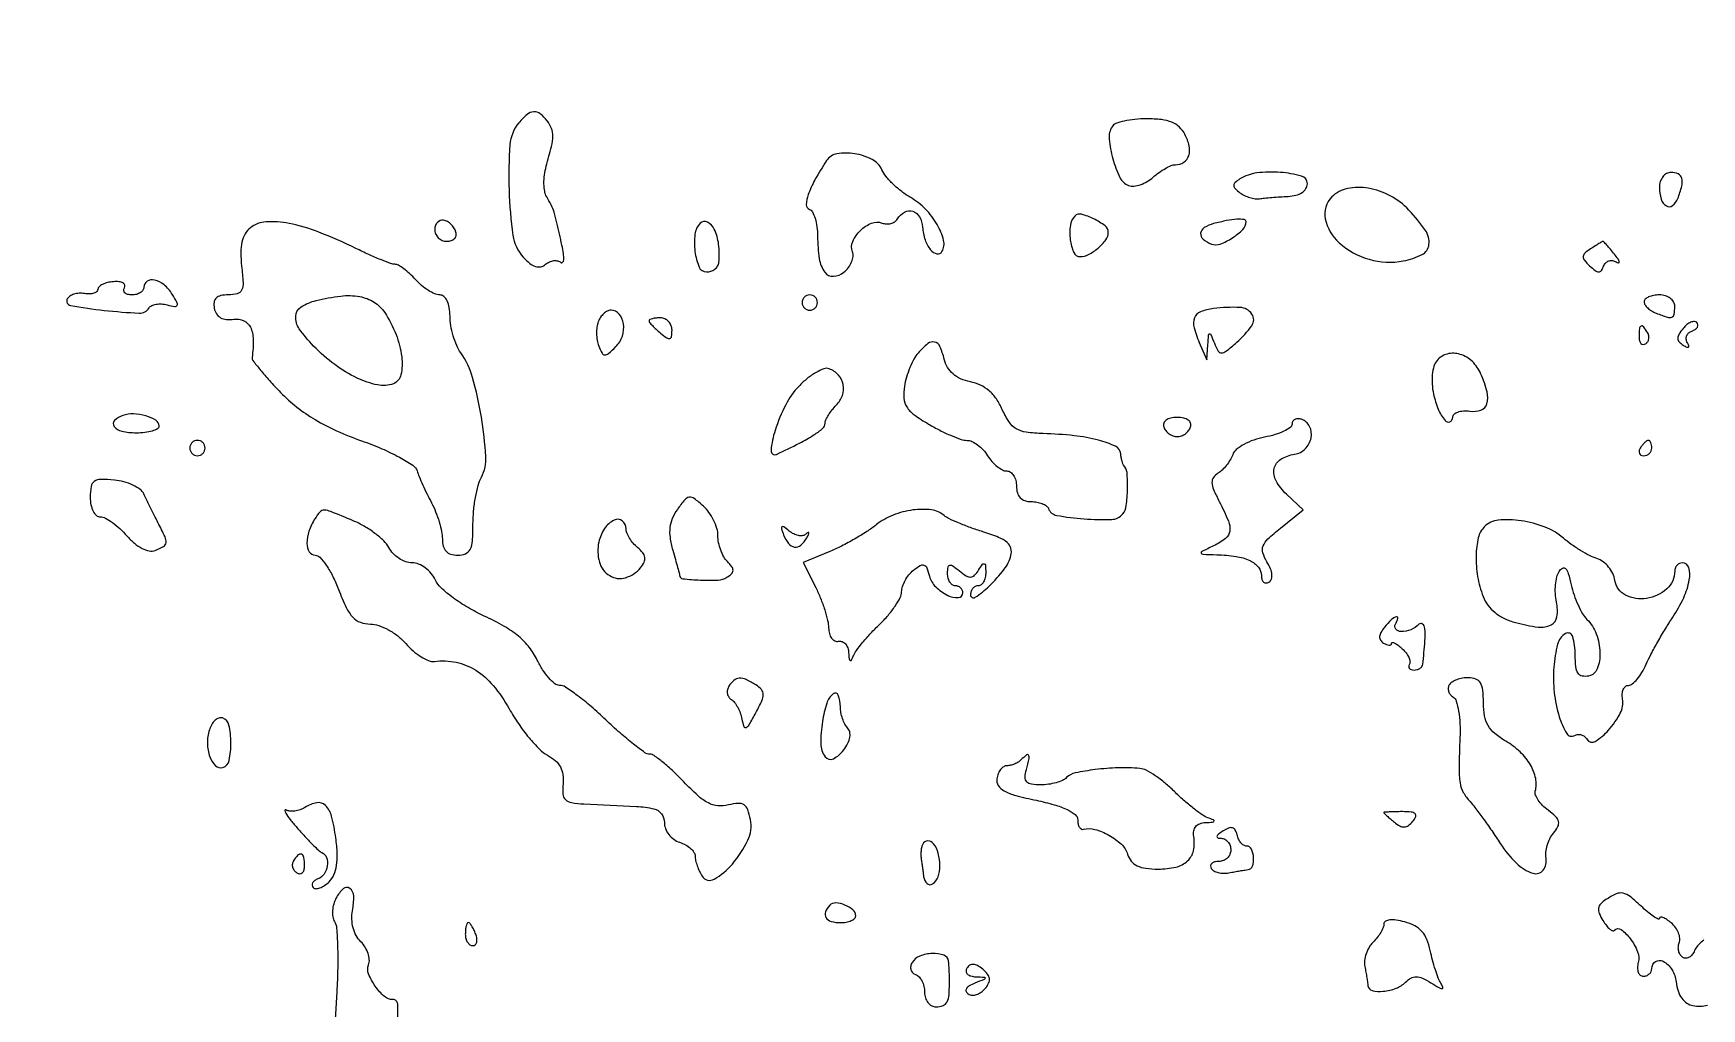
# Model space of a CAD drawing. Extents: x 0 to 5034, y 0 to 2560.
# Drawn here: x 648.6 to 866.5, y 132.8 to 260.2 of the extents above; entities that cross this region are included whole.
import ezdxf

# ---------------------------------------------------------------- set-up
doc = ezdxf.new("R2010")
doc.units = 0

msp = doc.modelspace()

# ---------------------------------------------------------------- linework, layer by layer
for points in [[(512, 263.248959, 0.000377), (537.766971, 263.219699, 0.000035), (601.115625, 263.199988, 0.000045), (676.65134, 263.188681, 0.000036), (758.5, 263.189695, -0.00005), (959.629134, 263.186606, -0.002021)], [(773.440625, 305.899877, -0.000016), (797.567791, 306.07423, -0.001513)], [(629.432217, 304.843757, 0.000025), (653.559375, 305.012553, 0.000082)], [(681.363324, 305.213055, 0.000053), (713.5, 305.453509, -0.000033), (745.636676, 305.695296, -0.00005)], [(696.140552, 123.488288, 0.001988), (696.162928, 133.37876, 0.430866), (695.541209, 133.964286, -0.198297), (694.443766, 134.344221, -0.058585), (693.234725, 135.698063, -0.058477), (692.367462, 137.304225, -0.188353), (692.360383, 138.49676, 0.111553), (692.457463, 139.165225, 0.061631), (692.291836, 139.977807, 0.056792), (691.906091, 140.802219, 0.058641), (691.348179, 141.508964, -0.07356), (690.750065, 142.31474, -0.057208), (690.347388, 143.330582, -0.05522), (690.175016, 144.450039, -0.057898), (690.256559, 145.56177, 0.053608), (690.413227, 147.473454, 0.224735), (689.907286, 148.475744, 0.366264), (689.063549, 148.441151, 0.084259), (688.119949, 147.224126, 0.054691), (687.801551, 146.431849, 0.05053), (687.651574, 145.567864, 0.054065), (687.681419, 144.764289, 0.102463), (687.902209, 144.158228, -0.12067), (688.1807, 143.29889, -0.010105), (688.305442, 140.947841, -0.01299), (688.324855, 138.101709, -0.009667), (688.203949, 134.96211), (687.743029, 127)], [(866.801858, 141.725872, 0.035767), (865.988852, 140.991124, 0.099831), (865.578918, 140.345061, -0.070613), (865.290921, 139.827034, -0.100763), (864.897038, 139.480485, -0.123799), (864.461956, 139.358026, -0.146432), (864.050737, 139.468643, -0.113603), (863.720754, 139.794958, -0.081889), (863.517757, 140.273304, -0.075943), (863.469808, 140.827345, -0.075428), (863.589183, 141.371811, 0.119274), (863.66641, 141.96723, 0.068748), (863.489611, 142.672198, 0.062428), (863.099017, 143.374279, 0.061498), (862.545509, 143.962231, 0.024011), (861.951754, 144.408672, 0.053674), (861.453993, 144.673822, 0.113656), (861.13142, 144.724513, 0.393721), (861, 144.58349, -0.522495), (860.844055, 144.474999, -0.051709), (860.35711, 144.715319, -0.031832), (859.651955, 145.224531, -0.015241), (858.811439, 145.961045, 0.015238), (857.161993, 147.406409, 0.119006), (856.249943, 147.849432, 0.162051), (855.367155, 147.755479, 0.035061), (854, 147.013154, 0.061298), (853.321772, 146.453426, 0.155323), (853.046849, 145.884589, 0.134405), (853.132326, 145.205375, 0.041316), (853.608986, 144.278467, 0.028045), (854.064095, 143.632327, 0.050859), (854.514289, 143.1693, 0.076801), (854.892539, 142.940236, 0.328213), (855.133567, 143, -0.394406), (855.98501, 143.107833, -0.078192), (857.181025, 141.921252, -0.062902), (858.142803, 140.192308, -0.160813), (858.232094, 138.779528, 0.058126), (858.136366, 138.09853, 0.093868), (858.231446, 137.522736, 0.129382), (858.49617, 137.142499, 0.178172), (858.883369, 137, 0.088331), (859.309713, 137.075911, 0.094768), (859.67199, 137.29375, 0.100006), (859.914342, 137.618511, 0.110888), (860, 138, -0.251125), (860.490676, 138.915343, -0.278694), (861.482807, 138.958081, -0.13132), (862.631614, 137.862492, -0.108686), (863.183578, 136.258551, 0.049855), (863.440676, 135.078625, 0.075838), (863.910771, 134.142901, 0.089183), (864.569716, 133.496275, 0.102975), (865.381437, 133.159914, 0.109635), (867.28879, 133.218644, 0.055063)]]:
    msp.add_lwpolyline(points, format="xyb")
for points in [[(711.983198, 248.479755, 0.156093), (710.834976, 245.63013, 0.026513), (710.714339, 239.698567, 0.026767), (711.2256, 233.782117, 0.150072), (712.556654, 230.937399, 0.037378), (713.414631, 230.121096, 0.094093), (714.169367, 229.710585, 0.133646), (714.853052, 229.679932, 0.118503), (715.493801, 229.994855, -0.066762), (716.008233, 230.316947, -0.075778), (716.567834, 230.47472, -0.086468), (717.084934, 230.449378, -0.133075), (717.478715, 230.241324, 0.431171), (717.711705, 230.25614, 0.15912), (717.847669, 230.599014, 0.050463), (717.816658, 231.395595, 0.018776), (717.618771, 232.5, 0.002729), (716.964173, 235.423115, 0.02001), (716.5878, 236.805737, 0.037291), (716.200441, 237.774601, 0.025831), (715.627736, 238.806835, -0.098636), (715.367009, 239.496272, -0.037909), (715.275437, 240.520905, -0.035697), (715.342742, 241.679805, -0.036658), (715.574324, 242.806835, 0.008713), (716.261708, 245.406304, 0.05551), (716.438612, 246.757493, 0.100953), (716.258248, 247.737831, 0.064698), (715.688908, 248.75, 0.066109), (714.792524, 249.667737, 0.186607), (713.949917, 249.924857, 0.15815), (713.056747, 249.561364, 0.044497)], [(789.484921, 247.975601, 0.162973), (789.106947, 246.364722, 0.045141), (789.585693, 243.775827, 0.044676), (790.508142, 241.342636, 0.190435), (791.631541, 240.311149, 0.115052), (792.314521, 240.216775, 0.056816), (793.176876, 240.396342, 0.051989), (794.073635, 240.799706, 0.052295), (794.865986, 241.378719, -0.027873), (795.633562, 241.999215, -0.028726), (796.457951, 242.523749, -0.029976), (797.221448, 242.891893, -0.097648), (797.769724, 243, 0.146156), (798.862555, 243.326421, 0.173691), (799.507611, 244.181443, 0.12965), (799.565127, 245.47256, 0.069625), (799.01106, 246.979333, 0.082651), (798.279527, 247.929091, 0.091401), (797.302665, 248.551443, 0.068885), (795.944892, 248.894382, 0.027469), (794.023833, 249, 0.024333), (792.48201, 248.924923, 0.031176), (791.079385, 248.699083, 0.032333), (789.971591, 248.372579, 0.168045)], [(752.182167, 243.536222, 0.016505), (750.672362, 241.029235, 0.042426), (749.802129, 239.102612, 0.070583), (749.536448, 237.781957, 0.338796), (749.939981, 237.186673, -0.193081), (750.34969, 236.83932, -0.047442), (750.693118, 236.006919, -0.041652), (750.931718, 234.904954, -0.031295), (751.015313, 233.666667, 0.035771), (751.240971, 230.716697, 0.122279), (751.969286, 228.950944, 0.25483), (753.089088, 228.42759, 0.159042), (754.469294, 228.974516, 0.05881), (755.051946, 229.586823, 0.061216), (755.466875, 230.310127, 0.068084), (755.660414, 231.030156, 0.123887), (755.587999, 231.631275, -0.196623), (755.617439, 232.976265, -0.096795), (756.60473, 234.409623, -0.096177), (758.06521, 235.372503, -0.191678), (759.427788, 235.389337, 0.079794), (760.000883, 235.268888, 0.077412), (760.589212, 235.331848, 0.08186), (761.102092, 235.563649, 0.10776), (761.457866, 235.931826, -0.128149), (762.388463, 236.820421, -0.209457), (763.456652, 236.921626, -0.189093), (764.335942, 236.192577, -0.10781), (764.736277, 234.850919, 0.062297), (765.07142, 233.194369, 0.087076), (765.791329, 231.869565, 0.173635), (766.597887, 231.368965, 0.322541), (767.269719, 231.662868, 0.1991), (767.480219, 233.14223, 0.068604), (766.644867, 235.181921, 0.061253), (765.105539, 237.215001, 0.069955), (763.180601, 238.711134, -0.03387), (762.019776, 239.486251, -0.028049), (760.894705, 240.458256, -0.028946), (759.962301, 241.470632, -0.065008), (759.411534, 242.355808, 0.1682), (758.147806, 243.685313, 0.079071), (755.868322, 244.439862, 0.082055), (753.552693, 244.435481, 0.210554)], [(806.202666, 241.146416, 0.040061), (805.576412, 240.674893, 0.21454), (805.405331, 240.294528, 0.199862), (805.571263, 239.895994, 0.034565), (806.202666, 239.350376, 0.048138), (806.791241, 238.991668, 0.037915), (807.486096, 238.717879, 0.039095), (808.17733, 238.562289, 0.072939), (808.75, 238.563648, -0.012381), (809.397054, 238.64379, -0.003908), (810.367188, 238.731978, -0.0039), (811.451186, 238.813471, -0.00432), (812.5, 238.875, 0.05014), (813.515864, 239.028693, 0.081687), (814.3125, 239.378125, 0.105449), (814.818491, 239.885228, 0.144539), (815, 240.5, 0.336884), (814.220657, 241.52542, 0.04946), (811.47968, 242.0021, 0.048756), (808.387317, 241.927594, 0.111399)], [(861, 240.059017, 0.072024), (861.225185, 238.503855, 0.185148), (861.904728, 237.61688, 0.314863), (862.716944, 237.664997, 0.13459), (863.395215, 238.587531, 0.029218), (863.915224, 240.222213, 0.12721), (863.911704, 241.229955, 0.224047), (863.439526, 241.793545, 0.108576), (862.5, 242, 0.128528), (861.92796, 241.850484, 0.100726), (861.440625, 241.429836, 0.089148), (861.112945, 240.800591, 0.075715)], [(818.2, 238.8, 0.25382), (817.348686, 235.928942, 0.159255), (819.146704, 232.822889, 0.113375), (823.085549, 230.64848, 0.116541), (827.536904, 230.440945, 0.070796), (829.982483, 231.269887, 0.254094), (830.888507, 232.580161, 0.180831), (830.415497, 234.428983, 0.037079), (828.253247, 237.08981, 0.079478), (825.824353, 238.95805, 0.082319), (822.962632, 239.947122, 0.093147), (820.241857, 239.900162, 0.146633)], [(676.916173, 234.758559, 0.093246), (676.226563, 233.961715, 0.076025), (675.811966, 232.910504, 0.058093), (675.663082, 231.53546, 0.027369), (675.775579, 229.75, -0.015292), (675.963558, 227.596457, -0.123322), (675.778531, 226.628742, -0.223515), (675.207884, 226.151332, -0.064305), (674.036082, 226, 0.049208), (673.050058, 225.902724, 0.142219), (672.447101, 225.589418, 0.172475), (672.173254, 225.046888, 0.080709), (672.201326, 224.25, 0.092524), (672.497507, 223.51019, 0.124675), (673.019493, 223.016647, 0.106971), (673.779585, 222.784687, 0.055742), (674.77465, 222.812858, -0.142508), (676.059544, 222.627283, -0.176531), (676.916614, 221.786162, -0.107939), (677.287913, 220.202404, -0.037139), (677.148339, 217.839754, 0.197911), (677.256254, 217.430003, 0.00833), (678.203951, 216.221311, 0.013269), (679.414085, 214.808112, 0.008933), (680.866193, 213.257316, 0.034155), (682.981407, 211.356357, 0.031496), (685.391717, 209.704382, 0.028911), (688.185355, 208.24974, 0.020726), (691.454662, 206.940837, -0.016579), (694.085782, 205.912666, -0.022548), (696.37967, 204.802409, -0.020384), (698.154415, 203.746707, -0.176836), (698.696827, 203.023275, 0.024371), (698.968856, 202.259212, 0.008106), (699.439322, 201.167764, 0.008048), (700.000455, 199.973639, 0.009079), (700.578439, 198.845708, -0.028117), (701.122726, 197.675878, -0.022121), (701.582417, 196.3555, -0.022615), (701.900383, 195.08682, -0.050129), (702, 194.095708, 0.065403), (702.122377, 193.164146, 0.125857), (702.488583, 192.511963, 0.130326), (703.112574, 192.129759, 0.072723), (704, 192, 0.095943), (705.023669, 192.198253, 0.184821), (705.627021, 192.758218, 0.097741), (705.925998, 193.8718, 0.01686), (706, 196.065741, -0.023746), (706.081164, 197.773747, -0.020833), (706.324474, 199.543456, -0.021359), (706.67944, 201.123389, -0.056982), (707.104591, 202.195429, 0.139887), (707.686494, 204.880383, 0.025009), (707.094253, 210.027906, 0.027449), (705.940076, 215.20281, 0.084371), (704.407873, 218.434992, -0.0518), (703.868112, 219.405631, -0.029506), (703.413563, 220.670458, -0.029177), (703.102731, 222.012052, -0.042359), (703, 223.222506, 0.040469), (702.908626, 224.3496, 0.072422), (702.628937, 225.233742, 0.101746), (702.196721, 225.797871, 0.180481), (701.654988, 226, -0.105367), (701.01364, 226.136671, -0.036283), (700.173392, 226.5875, -0.034148), (699.29186, 227.234645, -0.033439), (698.5, 228, 0.022573), (697.741518, 228.765638, 0.027004), (696.959293, 229.4125, 0.027377), (696.254814, 229.876296, 0.132641), (695.796706, 230, -0.088766), (695.245209, 230.098686, -0.007988), (693.931552, 230.608376, -0.010186), (692.376094, 231.277887, -0.007783), (690.701694, 232.071066, 0.021143), (685.880083, 234.199334, 0.045247), (681.976636, 235.334342, 0.06251), (678.961904, 235.538684, 0.154789)], [(701, 234.583333, 0.099038), (701.120875, 233.979073, 0.097945), (701.465104, 233.465104, 0.097945), (701.979073, 233.120875, 0.099038), (702.583333, 233, 0.077096), (703.158616, 233.089234, 0.119977), (703.585286, 233.348828, 0.144529), (703.795817, 233.735738, 0.134046), (703.770833, 234.1875, 0.113253), (703.122932, 235.250696, 0.165501), (702.153639, 235.742973, 0.244413), (701.346973, 235.459866, 0.190724)], [(735.683333, 235.35, 0.168187), (734.992523, 233.927704, 0.061777), (735.002733, 231.663429, 0.066174), (735.540814, 229.641241, 0.303478), (736.5, 229, 0.080503), (737.08194, 229.094307, 0.084278), (737.594179, 229.367188, 0.090735), (737.958867, 229.772912, 0.114675), (738.118483, 230.25, 0.053314), (738.090006, 232.618115, 0.081912), (737.520626, 234.583303, 0.164116), (736.63172, 235.498546, 0.325866)], [(784.631483, 236.29815, 0.165439), (784.039402, 235.095533, 0.063861), (784.035571, 233.21159, 0.069018), (784.486617, 231.538528, 0.301041), (785.3, 231, 0.121048), (786.428245, 231.277206, 0.056497), (787.683367, 232.12619, 0.057037), (788.683089, 233.20093, 0.160175), (789, 234.164816, 0.235178), (788.574796, 235.018824, 0.048187), (787.095289, 235.927092, 0.048294), (785.488124, 236.527937, 0.267803)], [(802.75, 235.310674, 0.073345), (801.524112, 234.789429, 0.233588), (801.062131, 234.058069, 0.251052), (801.37578, 233.28958, 0.081417), (802.471061, 232.649478, 0.183017), (803.613763, 232.644474, 0.053884), (805.207014, 233.444415, 0.053895), (806.581847, 234.557693, 0.198146), (807, 235.571429, 0.383341), (806.748795, 235.850932, 0.04198), (805.809618, 235.872192, 0.03282), (804.456495, 235.699562, 0.015777)], [(852.008359, 232.026328, 0.038405), (851.261076, 231.469307, 0.202085), (851.041109, 231.019327, 0.187125), (851.201654, 230.525112, 0.032396), (851.883359, 229.791641, 0.02598), (852.609789, 229.173237, 0.159819), (853.067454, 229.013228, 0.249167), (853.413075, 229.188362, 0.065618), (853.71041, 229.756231, -0.103623), (853.975729, 230.18149, -0.119486), (854.377673, 230.43835, -0.118325), (854.855815, 230.484025, -0.10027), (855.33541, 230.314272, 0.102336), (855.649287, 230.204617, 0.517159), (855.754746, 230.318189, 0.101645), (855.593354, 230.690765, 0.017536), (855.127555, 231.308042, 0.004668), (854.59225, 231.955519, 0.007417), (854.120797, 232.498489, 0.002574), (853.708454, 232.954643, 0.242103), (853.627555, 232.984687, 0.102314), (853.539052, 232.955024, 0.001777), (853.0993, 232.696853, 0.004419), (852.589238, 232.388842, 0.002919)], [(657, 226.724337, -0.216256), (656.863547, 226.423602, -0.103497), (656.485937, 226.211076, -0.073006), (655.920128, 226.119406, -0.045703), (655.25, 226.170756, 0.055538), (654.543557, 226.210966, 0.060648), (653.867188, 226.091203, 0.068711), (653.320536, 225.838106, 0.133203), (653, 225.483614, 0.502752), (653.430896, 224.616968, 0.016905), (657.829355, 223.979666, 0.016114), (662.400273, 223.623055, 0.27215), (663.686881, 224.30238, -0.148601), (664.026445, 224.601512, -0.065631), (664.604231, 224.777753, -0.056659), (665.314125, 224.814552, -0.048631), (666.053108, 224.696363, 0.022696), (667.049587, 224.483561, 0.33879), (667.344737, 224.640345, 0.237426), (667.330111, 225.035151, 0.013751), (666.699703, 226.109245, 0.080994), (665.649769, 227.306625, 0.11374), (664.382469, 227.93889, 0.20426), (663.42551, 227.777863, 0.255638), (663, 227, -0.153634), (662.879982, 226.618621, -0.097988), (662.542039, 226.29375, -0.080552), (662.037096, 226.074545, -0.062283), (661.440983, 226, -0.061344), (660.885982, 226.068349, -0.130749), (660.510487, 226.275972, -0.19158), (660.370664, 226.583191, -0.151675), (660.462596, 226.939479, 0.216944), (660.505932, 227.280754, 0.194874), (660.278817, 227.558253, 0.101175), (659.756785, 227.71878, 0.042988), (659.021613, 227.726675, 0.039757), (658.247652, 227.606013, 0.056601), (657.593849, 227.369421, 0.071975), (657.146977, 227.061073, 0.20873)], [(694.462402, 223.697726, -0.051583), (695.943652, 220.831308, -0.063009), (696.684048, 217.907779, -0.081452), (696.589357, 215.562805, -0.255738), (695.603959, 214.401519, -0.144008), (693.542716, 214.235523, -0.058844), (690.852317, 215.136783, -0.05036), (687.936953, 216.890009, -0.039759), (685.171525, 219.323031, -0.039259), (683.312085, 221.570016, -0.168575), (682.841, 223.215598, -0.241597), (683.551715, 224.430535, -0.080814), (685.5, 225.268316, -0.032465), (688.716895, 225.85343, -0.072249), (691.199518, 225.780832, -0.09732), (693.076545, 225.058176, -0.107718)], [(749, 225, 0.099038), (749.076342, 224.618362, 0.097945), (749.29375, 224.29375, 0.097945), (749.618362, 224.076342, 0.099038), (750, 224, 0.099038), (750.381638, 224.076342, 0.097945), (750.70625, 224.29375, 0.097945), (750.923658, 224.618362, 0.099038), (751, 225, 0.099038), (750.923658, 225.381638, 0.097945), (750.70625, 225.70625, 0.097945), (750.381638, 225.923658, 0.099038), (750, 226, 0.099038), (749.618362, 225.923658, 0.097945), (749.29375, 225.70625, 0.097945), (749.076342, 225.381638, 0.099038)], [(859, 225.106989, 0.144282), (859.113771, 224.720929, 0.059761), (859.46465, 224.297997, 0.052351), (859.976645, 223.905323, 0.045844), (860.581787, 223.606989, 0.013436), (862.048849, 223.0888, 0.168163), (862.629044, 223.100721, 0.274596), (862.924839, 223.465711, 0.036287), (863, 224.5, 0.130775), (862.846791, 225.075754, 0.10214), (862.416667, 225.5625, 0.08892), (861.769411, 225.888136, 0.072314), (861, 226, 0.042713), (860.234328, 225.934472, 0.06238), (859.5875, 225.737678, 0.081888), (859.149216, 225.448422, 0.208972)], [(722.361626, 222.5, 0.060916), (722.187716, 221.803609, 0.036136), (722.144203, 220.947847, 0.035675), (722.225432, 220.074636, 0.050626), (722.429755, 219.322459, 0.030111), (722.854723, 218.387487, 0.268549), (723.222905, 218.157033, 0.191662), (723.695906, 218.326582, 0.015621), (724.673489, 219.244917, 0.117725), (725.518286, 220.619645, 0.11484), (725.661294, 222.240934, 0.14453), (725.084934, 223.505082, 0.217315), (724, 224, 0.121177), (723.550857, 223.889526, 0.064835), (723.080335, 223.559375, 0.058633), (722.660843, 223.073619, 0.05726)], [(729, 222.622445, 0.172217), (729.074552, 222.412416, 0.016008), (729.440625, 221.99011, 0.019119), (729.925446, 221.504355, 0.013852), (730.5, 221, 0.020633), (731.310961, 220.381629, 0.217533), (731.71069, 220.308142, 0.304492), (731.942264, 220.565314, 0.035496), (732, 221.377555, 0.091307), (731.885941, 221.996941, 0.095788), (731.559375, 222.523407, 0.099536), (731.072293, 222.875699, 0.107348), (730.5, 223, 0.023761), (729.92515, 222.972666, 0.037907), (729.440625, 222.889093, 0.044235), (729.09443, 222.768578, 0.294983)], [(802.75, 224.213832, 0.060631), (801.035707, 223.782458, 0.215153), (800.258015, 222.995257, 0.160393), (800.209941, 221.710473, 0.031306), (801, 219.5), (801.859429, 217.5), (802, 219.5, -0.004554), (802.099919, 220.757733, -0.325446), (802.229747, 220.906461, -0.36469), (802.39517, 220.821277, -0.005029), (802.852943, 219.694205, 0.033927), (803.344539, 218.659609, 0.281988), (803.778641, 218.416968, 0.159412), (804.368888, 218.636569, 0.010527), (805.782658, 219.8115, 0.059908), (807.749548, 221.980046, 0.314884), (807.760032, 223.501613, 0.236136), (806.20062, 224.361231, 0.04138)], [(864.093942, 221.613194, 0.035297), (863.556121, 220.863278, 0.140185), (863.40484, 220.323058, 0.184619), (863.579934, 219.872479, 0.070481), (864.10595, 219.434519, 0.026258), (864.578806, 219.175539, 0.25247), (864.800289, 219.185744, 0.372745), (864.85613, 219.356207, 0.039159), (864.648278, 219.760081, -0.109073), (864.493677, 220.202348, -0.123859), (864.550649, 220.64688, -0.118923), (864.815074, 221.024682, -0.095408), (865.243769, 221.277685, 0.062539), (865.679853, 221.498014, 0.112719), (865.952529, 221.788632, 0.157749), (866.020859, 222.099816, 0.163028), (865.892501, 222.387261, 0.211807), (865.568663, 222.528072, 0.100116), (865.113581, 222.432571, 0.071956), (864.594486, 222.11425, 0.046113)], [(858.333333, 220.543989, 0.059057), (858.394948, 220.024148, 0.126631), (858.582917, 219.669932, 0.191218), (858.860929, 219.534562, 0.158515), (859.182979, 219.613087, 0.108766), (859.463027, 219.88478, 0.099739), (859.614038, 220.257398, 0.095385), (859.612382, 220.673795, 0.090093), (859.457295, 221.069098, 0.02679), (858.913397, 221.852054, 0.350126), (858.59208, 221.929499, 0.269722), (858.376303, 221.618676, 0.019984)], [(764.153059, 218.400393, 0.056678), (763.604552, 217.616804, 0.026531), (763.07143, 216.497303, 0.025879), (762.631042, 215.250926, 0.032907), (762.362367, 214.061215, 0.055368), (762.290559, 212.490764, 0.126531), (762.657101, 211.37217, 0.094826), (763.600958, 210.374056, 0.022803), (765.516468, 209.122785, 0.015836), (766.999107, 208.310166, 0.017631), (768.478796, 207.623568, 0.017208), (769.773225, 207.12927, 0.082779), (770.548686, 207, -0.11058), (771.188276, 206.856797, -0.050035), (771.928607, 206.4125, -0.046163), (772.648004, 205.76511, -0.046916), (773.232073, 205, 0.041443), (773.803095, 204.234793, 0.043473), (774.484158, 203.5875, 0.047568), (775.168942, 203.140779, 0.121331), (775.740547, 203, -0.156269), (776.220897, 202.846115, -0.097493), (776.630036, 202.4125, -0.079647), (776.906202, 201.764786, -0.061094), (777, 201, 0.071947), (777.12433, 200.140434, 0.119776), (777.489583, 199.51087, 0.123365), (778.093978, 199.130948, 0.079088), (778.916667, 199, -0.04328), (779.674652, 198.934266, -0.050874), (780.368229, 198.73882, -0.058438), (780.902017, 198.451992, -0.151722), (781.166667, 198.110876, 0.264811), (782.261288, 197.199366, 0.025451), (785.831853, 196.748008, 0.026521), (789.44248, 196.669204, 0.218414), (790.87779, 197.382619, 0.138602), (791.348581, 198.483864, 0.027242), (791.509395, 200.650883, 0.025584), (791.441235, 202.810209, 0.178847), (791.002623, 203.75, -0.116879), (790.897091, 203.919109, -0.01926), (790.787489, 204.290865, -0.020265), (790.691377, 204.747031, -0.016672), (790.625, 205.240179, 0.263306), (789.930549, 206.222496, 0.046392), (787.72474, 207.022128, 0.037085), (784.532964, 207.60598, 0.019318), (780.494111, 207.881685, -0.026113), (778.265709, 208.064242, -0.100285), (776.958229, 208.517725, -0.115401), (776.029043, 209.407158, -0.040209), (775.140012, 211.04582, 0.046685), (774.372515, 212.41785, 0.063401), (773.427153, 213.474307, 0.067268), (772.295524, 214.215508, 0.062115), (770.977007, 214.654599, -0.052458), (769.705568, 215.05099, -0.076685), (768.71381, 215.672922, -0.082247), (768.003604, 216.52733, -0.070985), (767.562054, 217.608779, 0.040779), (766.998497, 219.268052, 0.237758), (766.311001, 219.841292, 0.233417), (765.431422, 219.634925, 0.039462)], [(831.948316, 217.437725, 0.099636), (831.544336, 216.687772, 0.04779), (831.326215, 215.611653, 0.0429), (831.30269, 214.35565, 0.037313), (831.488485, 213.052427, 0.043005), (832.108046, 211.064774, 0.075389), (832.989966, 209.588861, 0.332208), (833.62268, 209.433878, 0.301012), (834, 210.003841, -0.206696), (834.17411, 210.407021, -0.102549), (834.657722, 210.704264, -0.073961), (835.381835, 210.850348, -0.047597), (836.239054, 210.812858, 0.120668), (837.684638, 210.959867, 0.239584), (838.456992, 211.77416, 0.137007), (838.482273, 213.320249, 0.036844), (837.680037, 215.665246, 0.10021), (836.563458, 217.286766, 0.117561), (834.960149, 218.234721, 0.137057), (833.288414, 218.280697, 0.159623)], [(748.547235, 214.049303, 0.073556), (746.852492, 211.660967, 0.039297), (745.467519, 208.308184, 0.057504), (744.939677, 205.681305, 0.577856), (745.672766, 205.173009, 0.007416), (748.655075, 206.63773, 0.024759), (750.545934, 207.722551, 0.03466), (751.701276, 208.582163, 0.218855), (752, 209.231944, -0.106768), (752.096785, 209.680028, -0.031561), (752.428144, 210.30342, -0.030106), (752.899692, 210.975445, -0.028345), (753.45751, 211.600367, 0.111222), (754.261527, 212.871847, 0.134241), (754.367667, 214.27604, 0.136911), (753.746372, 215.518867, 0.117711), (752.537494, 216.347239, 0.179373), (751.855108, 216.355043, 0.044771), (750.82586, 215.879244, 0.040032), (749.67013, 215.084281, 0.031078)], [(660.25, 210.25391, 0.112984), (659.165513, 209.589636, 0.381093), (659.113618, 208.827671, 0.178047), (660.129826, 208.193115, 0.051493), (662, 208, 0.027867), (663.149476, 208.064116, 0.043758), (664.11875, 208.25949, 0.05431), (664.798831, 208.542925, 0.273371), (665, 208.883369, 0.263343), (664.585224, 209.616273, 0.065067), (663.270337, 210.189105, 0.059731), (661.651276, 210.453023, 0.091965)], [(796.25, 208.75, 0.087886), (796.509184, 208.272249, 0.06965), (796.935938, 207.867188, 0.06941), (797.459169, 207.593688, 0.085974), (798, 207.5, 0.085974), (798.540831, 207.593688, 0.06941), (799.064062, 207.867188, 0.06965), (799.490816, 208.272249, 0.087886), (799.75, 208.75, 0.162171), (799.750104, 209.249077, 0.158614), (799.451282, 209.653846, 0.105759), (798.848796, 209.915359, 0.049736), (798, 210, 0.049736), (797.151204, 209.915359, 0.105759), (796.548718, 209.653846, 0.158614), (796.249896, 209.249077, 0.162171)], [(813, 209.128646, -0.241943), (812.771666, 208.684392, -0.043961), (811.948422, 208.198267, -0.038694), (810.791415, 207.751915, -0.026355), (809.420161, 207.419044, 0.037551), (808.006413, 207.04218, 0.041807), (806.717192, 206.467769, 0.046053), (805.722019, 205.794571, 0.134017), (805.245573, 205.123731, -0.04711), (804.920937, 204.44347, -0.032671), (804.436194, 203.742064, -0.033046), (803.876412, 203.124198, -0.056492), (803.325423, 202.700317, 0.103358), (802.733556, 202.150187, 0.167308), (802.542653, 201.497131, 0.090318), (802.757778, 200.567028, 0.017454), (803.500012, 198.999977, -0.018998), (804.684184, 196.479793, -0.133362), (804.866623, 195.147693, -0.199228), (804.31086, 194.182313, -0.051486), (802.75, 193.220495, 0.003555), (801.213375, 192.465896, 0.380752), (801.13382, 192.266482, 0.305452), (801.327821, 192.125067, 0.002906), (803.168213, 192.06768, -0.031243), (805.68975, 191.845654, -0.072137), (807.505845, 191.29516, -0.11126), (808.601149, 190.445178, -0.174036), (809, 189.333994, 0.070324), (809.072233, 188.822962, 0.145309), (809.287734, 188.486329, 0.189725), (809.607314, 188.374081, 0.129811), (809.979521, 188.487343, 0.168449), (810.300928, 188.882, 0.111587), (810.375892, 189.467048, 0.07611), (810.18515, 190.224328, 0.036856), (809.729521, 191.116093, -0.060501), (809.190563, 192.306377, -0.171737), (809.222728, 193.203666, -0.111099), (809.848667, 194.123962, -0.018492), (811.474467, 195.536281), (814.448935, 197.933097), (812.258599, 199.973706, -0.079514), (810.9194, 201.691857, -0.178547), (810.675908, 203.302788, -0.205063), (811.532385, 204.533785, -0.104605), (813.334551, 205.191529, 0.164362), (814.724042, 205.892647, 0.145894), (815.485841, 207.328015, 0.16321), (815.296702, 208.828633, 0.202736), (814.25, 209.75, 0.076784), (813.772333, 209.831249, 0.119698), (813.367188, 209.739352, 0.14457), (813.099198, 209.490463, 0.1346)], [(669, 206, 0.099038), (669.076342, 205.618362, 0.097945), (669.29375, 205.29375, 0.097945), (669.618362, 205.076342, 0.099038), (670, 205, 0.099038), (670.381638, 205.076342, 0.097945), (670.70625, 205.29375, 0.097945), (670.923658, 205.618362, 0.099038), (671, 206, 0.099038), (670.923658, 206.381638, 0.097945), (670.70625, 206.70625, 0.097945), (670.381638, 206.923658, 0.099038), (670, 207, 0.099038), (669.618362, 206.923658, 0.097945), (669.29375, 206.70625, 0.097945), (669.076342, 206.381638, 0.099038)], [(858.5, 206, 0.082592), (858.343488, 205.6179, 0.161196), (858.3746, 205.29375, 0.182303), (858.586039, 205.078288, 0.108972), (858.940983, 205, 0.093332), (859.345238, 205.076123, 0.09642), (859.688914, 205.29375, 0.099167), (859.918938, 205.618444, 0.105053), (860, 206, 0.042167), (859.967655, 206.382849, 0.061769), (859.870461, 206.70625, 0.081139), (859.727648, 206.92554, 0.210953), (859.559017, 207, 0.151918), (859.34829, 206.934461, 0.038439), (859.066025, 206.70625, 0.035638), (858.768994, 206.382774, 0.029505)], [(656, 199.563358, 0.047056), (656.09461, 198.560287, 0.071961), (656.378705, 197.735608, 0.095355), (656.805355, 197.192149, 0.180703), (657.319665, 197, -0.122756), (657.970099, 196.837867, -0.032764), (658.884684, 196.271979, -0.031164), (659.872326, 195.470209, -0.02773), (660.794244, 194.52163, 0.038606), (661.771394, 193.558983, 0.05648), (662.775199, 192.889917, 0.069502), (663.708264, 192.563749, 0.14192), (664.474579, 192.628619, 0.03745), (665.572446, 193.14718, 0.242921), (665.896204, 193.643448, 0.135667), (665.770781, 194.381864, 0.009734), (664.844574, 196.263569, -0.00238), (664.351278, 197.229636, -0.001857), (663.824274, 198.283673, -0.001877), (663.340734, 199.269112, -0.004574), (662.993725, 200, 0.126094), (662.505088, 200.598135, 0.048594), (661.577519, 201.151424, 0.044156), (660.405461, 201.582544, 0.041283), (659.149151, 201.813358, 0.023026), (657.357091, 201.908669, 0.158166), (656.52657, 201.645701, 0.200054), (656.114123, 200.981249, 0.040179)], [(732.695949, 197.976294, 0.051918), (732.03218, 196.781993, 0.072811), (731.721135, 195.604033, 0.065124), (731.743833, 194.289706, 0.033003), (732.094802, 192.669445, -0.001099), (732.441772, 191.449518, -0.001724), (732.734098, 190.399217, -0.000431), (732.985711, 189.47987, -0.066669), (733, 189.373179, 0.383312), (733.399857, 188.928232, 0.015993), (735.708639, 188.755532, 0.021514), (738.029409, 188.756324, 0.128249), (739.176995, 189.109389, 0.052588), (739.779168, 189.575442, 0.196347), (739.970265, 190.004165, 0.168743), (739.819003, 190.488356, 0.037083), (739.241641, 191.158359, -0.069686), (738.765737, 191.789275, -0.038943), (738.364732, 192.665365, -0.037989), (738.091324, 193.632649, -0.049923), (738, 194.545012, 0.07243), (737.86215, 195.491632, 0.041926), (737.442212, 196.564719, 0.040918), (736.827894, 197.592801, 0.053761), (736.101147, 198.408463, 0.022031), (734.905818, 199.398047, 0.195872), (734.258729, 199.570607, 0.190055), (733.664307, 199.244428, 0.020574)], [(685.337947, 196.75, 0.057987), (684.565834, 195.11877, 0.083463), (684.312307, 193.544804, 0.130443), (684.614953, 192.435121, 0.267392), (685.370417, 192, -0.209464), (686.002524, 191.72304, -0.036319), (686.834239, 190.678125, -0.034107), (687.689503, 189.22337, -0.024626), (688.44685, 187.5, 0.019288), (689.437458, 185.178897, 0.075669), (690.305132, 183.891379, 0.119129), (691.292319, 183.230969, 0.088345), (692.589321, 183, -0.082242), (693.682174, 182.819018, -0.043097), (694.947389, 182.262526, -0.041123), (696.186882, 181.445634, -0.047582), (697.211433, 180.471841, 0.035271), (698.166636, 179.518191, 0.038819), (699.217813, 178.741292, 0.042223), (700.209726, 178.231833, 0.128345), (700.95482, 178.130791, -0.081197), (703.806512, 178.012282, -0.090519), (706.356182, 176.981713, -0.078452), (708.645365, 174.968883, -0.045246), (710.729722, 171.938705, 0.022387), (711.939736, 169.995223, 0.022114), (713.323323, 168.15948, 0.022628), (714.675316, 166.664842, 0.074845), (715.736414, 165.873475, -0.056513), (716.753706, 165.171064, -0.089238), (717.415047, 164.345815, -0.090638), (717.740991, 163.351601, -0.059992), (717.76048, 162.14704, 0.044173), (717.739631, 160.790993, 0.185267), (718.080207, 160.066238, 0.153894), (718.865063, 159.677647, 0.028028), (720.5, 159.516422, -0.002673), (727.35746, 159.189769, -0.044079), (729.624145, 158.867929, -0.176091), (730.61443, 158.222301, -0.162517), (731, 157.067388, 0.094537), (731.149993, 156.281172, 0.071315), (731.5875, 155.516015, 0.069591), (732.235622, 154.887511, 0.081113), (733, 154.5, -0.050025), (733.766159, 154.169462, -0.056695), (734.416998, 153.704298, -0.064985), (734.863504, 153.181874, -0.142062), (735.015313, 152.682612, 0.056084), (735.085074, 152.127425, 0.025562), (735.293171, 151.425365, 0.024926), (735.590546, 150.700091, 0.031313), (735.93971, 150.063311, 0.402237), (737.504682, 149.677403, 0.085402), (739.882685, 151.654046, 0.065516), (741.907543, 154.771294, 0.159868), (742.253388, 157.454819, 0.038212), (741.898698, 158.760397, 0.162105), (741.407069, 159.389854, 0.167912), (740.647482, 159.586717, 0.041718), (739.361285, 159.375829, -0.084445), (737.998668, 159.270131, -0.096881), (736.747162, 159.635752, -0.065021), (735.371687, 160.591486, -0.019389), (733.543152, 162.385568, 0.014249), (732.160977, 163.769866, 0.019113), (730.827336, 164.938261, 0.016517), (729.671617, 165.81356, 0.155016), (729.084712, 166, -0.15657), (728.46197, 166.199906, -0.010786), (726.963851, 167.321875, -0.01454), (725.214151, 168.776167, -0.010376), (723.338659, 170.5, 0.013179), (721.442338, 172.223468, 0.01763), (719.628958, 173.678125, 0.014912), (718.067025, 174.772093, 0.146323), (717.304921, 175, -0.170802), (716.685004, 175.21813, -0.042854), (715.898144, 175.969504, -0.038771), (715.094493, 177.037022, -0.030717), (714.393773, 178.300439, 0.055946), (713.356679, 179.966649, 0.052175), (711.953957, 181.405228, 0.043337), (710.05037, 182.727599, 0.022611), (707.480054, 184.050439, -0.024721), (705.357229, 185.154323, -0.026326), (703.399509, 186.441436, -0.027189), (701.845227, 187.720596, -0.098236), (701.091542, 188.75, 0.065986), (700.542592, 189.610372, 0.058351), (699.76746, 190.339063, 0.061461), (698.894132, 190.833531, 0.098421), (698.056623, 191, -0.08751), (697.217454, 191.148005, -0.057688), (696.33915, 191.587985, -0.056047), (695.556455, 192.236114, -0.069059), (694.999117, 193.00165, 0.078095), (694.33891, 193.875049, 0.030807), (693.189142, 194.855455, 0.029567), (691.793182, 195.780752, 0.032624), (690.341809, 196.50165, 0.00342), (687.433261, 197.693615, 0.083319), (686.581919, 197.880281, 0.224487), (686.015696, 197.646166, 0.044818)], [(722.435957, 193.708413, 0.12322), (722.511499, 191.104277, 0.188941), (723.85685, 189.326019, 0.213134), (725.910113, 189.058311, 0.148001), (727.889886, 190.367321, 0.059704), (728.359496, 191.094431, 0.150414), (728.456146, 191.710546, 0.137756), (728.190863, 192.309769, 0.046911), (727.512331, 192.989766, -0.042476), (726.933676, 193.559495, -0.039558), (726.444247, 194.231895, -0.042029), (726.107093, 194.902071, -0.095817), (726, 195.455778, 0.232563), (725.494797, 196.483196, 0.285561), (724.450851, 196.588444, 0.133363), (723.183631, 195.474763, 0.092369)], [(758.693305, 195.973394, -0.023698), (757.456406, 195.091984, -0.01258), (755.848679, 194.113816, -0.012493), (754.1513, 193.194361, -0.018922), (752.627411, 192.488789), (749.137929, 191.03079), (750.775128, 187.765395, -0.020558), (751.405066, 186.368463, -0.018376), (751.944276, 184.87171, -0.018759), (752.328657, 183.491005, -0.053073), (752.456163, 182.5, 0.062003), (752.565738, 181.753591, 0.092016), (752.85431, 181.160938, 0.119561), (753.270827, 180.812834, 0.165375), (753.75, 180.75, -0.143214), (754.232173, 180.707897, -0.119108), (754.656003, 180.4125, -0.09868), (754.955054, 179.900089, -0.071742), (755.078947, 179.25, 0.013756), (755.135979, 178.46574, 0.229131), (755.268946, 178.249152, 0.440892), (755.441163, 178.29511, 0.025161), (755.696981, 178.854101, -0.064585), (756.083569, 179.548696, -0.01438), (756.924289, 180.619471, -0.014703), (757.975211, 181.808588, -0.013722), (759.118034, 182.962365, 0.025183), (760.22115, 184.128313, 0.028515), (761.153422, 185.353783, 0.029517), (761.814903, 186.471668, 0.119387), (762, 187.235818, -0.08239), (762.11204, 187.911133, -0.044027), (762.455493, 188.686844, -0.042284), (762.957285, 189.437371, -0.0511), (763.550615, 190.042006, -0.034246), (764.409901, 190.660999, -0.232758), (764.915635, 190.710935, -0.213303), (765.2923, 190.338868, -0.028871), (765.643069, 189.256905, 0.135276), (766.446507, 187.868836, 0.079246), (768.021257, 186.746943, 0.129601), (769.402482, 186.462507, 0.398289), (770, 187.09362, 0.10954), (769.923325, 187.439407, 0.099841), (769.70625, 187.733751, 0.095162), (769.381793, 187.931152, 0.089443), (769, 188, -0.159372), (768.618582, 188.124743, -0.096868), (768.29375, 188.476593, -0.078585), (768.074395, 189.00198, -0.059737), (768, 189.622445, -0.034428), (768.057401, 190.455105, -0.319313), (768.291307, 190.703275, -0.208041), (768.699149, 190.614892, -0.017273), (769.576215, 189.936747, 0.03121), (770.448336, 189.300438, 0.156052), (771.026082, 189.147786, 0.190605), (771.518034, 189.372206, 0.050531), (772.060903, 190.064302, -0.014385), (772.565928, 190.813799, -0.330568), (772.797858, 190.888239, -0.304309), (772.951909, 190.68645, -0.01312), (772.984687, 189.75, -0.055234), (772.916433, 189.080555, -0.075283), (772.701752, 188.514062, -0.095191), (772.380315, 188.134243, -0.17131), (772, 188, 0.116684), (771.618566, 187.909757, 0.100527), (771.29375, 187.655045, 0.093003), (771.075703, 187.274153, 0.083809), (771, 186.825686, 0.597056), (771.608428, 186.497795, 0.047478), (773.425079, 187.958144, 0.034721), (775.387452, 190.153578, 0.101398), (776.281101, 191.96693, 0.133947), (776.271262, 192.90117, 0.14923), (775.78381, 193.656472, 0.080314), (774.667304, 194.327443, 0.01929), (772.625287, 195.05498, -0.010627), (770.976241, 195.610512, -0.012326), (769.432741, 196.210679, -0.011398), (768.155955, 196.778241, -0.068777), (767.55, 197.17388, 0.148362), (765.893527, 197.915979, 0.065428), (763.469404, 197.906149, 0.060554), (760.87761, 197.228635, 0.072595)], [(838.13966, 195.73966, 0.140669), (837.333076, 194.283678, 0.051741), (837.042025, 191.929344, 0.047503), (837.246868, 189.214997, 0.048303), (837.960486, 186.603931, 0.06959), (838.58652, 185.464158, 0.063534), (839.518287, 184.499646, 0.05854), (840.736981, 183.737588, 0.045087), (842.210486, 183.196776, 0.032077), (845.15735, 182.607039, 0.150703), (846.841039, 182.888736, 0.244554), (847.61122, 183.953594, 0.088503), (847.553381, 185.876792, -0.03823), (847.40859, 186.98267, -0.034602), (847.426361, 188.13573, -0.036347), (847.589988, 189.167699, -0.085612), (847.893077, 189.88314, -0.11703), (848.346034, 190.319093, -0.357287), (848.738278, 190.258593, -0.113425), (849.095882, 189.612589, -0.015873), (849.473017, 188.122854, 0.028187), (849.837297, 186.81962, 0.02459), (850.360156, 185.503274, 0.025356), (850.952805, 184.359227, 0.064271), (851.523549, 183.619308, -0.107676), (852.748225, 181.71231, -0.081627), (853.227546, 179.265611, -0.098691), (852.876142, 177.170549, -0.256835), (851.75, 176.212218, -0.099074), (850.896516, 176.208156, -0.207686), (850.360175, 176.576896, -0.116737), (850.07491, 177.419242, -0.023532), (850, 179.010009, 0.069717), (849.667449, 181.383439, 0.490515), (848.737567, 181.755189, 0.199768), (847.694543, 180.367976, 0.043929), (847.201869, 177.363974, 0.045472), (847.254857, 174.07819, 0.047557), (847.904472, 170.90693, 0.061507), (848.886216, 168.708245, 0.41737), (849.929029, 168.456138, -0.116278), (850.336663, 168.592155, -0.1005), (850.785976, 168.542627, -0.09313), (851.208177, 168.314253, -0.084112), (851.536442, 167.941035, 0.413678), (852.613775, 167.68567, 0.074517), (854.359676, 169.157723, 0.05949), (855.882805, 171.371248, 0.164375), (856.176641, 173.215259, -0.058031), (856.141179, 173.898088, -0.087445), (856.281613, 174.475732, -0.116257), (856.569748, 174.859185, -0.175497), (856.958581, 175, 0.176514), (857.457472, 175.181787, 0.043694), (858.082507, 175.807813, 0.03931), (858.715735, 176.697253, 0.030711), (859.262083, 177.75, -0.016823), (859.888472, 179.043583, -0.007723), (860.786833, 180.687867, -0.007639), (861.786377, 182.390836, -0.010473), (862.740644, 183.889547, 0.038596), (864.166017, 186.43312, 0.064672), (864.8996, 188.767657, 0.112189), (864.822124, 190.375533, 0.336727), (864, 191, 0.106313), (863.618459, 190.917947, 0.099376), (863.29375, 190.685268, 0.096076), (863.076077, 190.337584, 0.09221), (863, 189.928571, -0.213068), (861.961299, 187.601742, -0.144865), (859.302697, 186.339219, -0.158782), (856.555778, 186.780577, -0.243456), (855.186645, 188.702721, 0.077776), (854.914483, 189.593417, 0.059934), (854.364113, 190.449213, 0.060436), (853.632621, 191.142836, 0.082883), (852.826567, 191.555046, -0.041847), (851.87699, 191.946458, -0.018582), (850.694929, 192.61042, -0.01824), (849.488242, 193.410376, -0.023456), (848.44405, 194.235597, 0.087237), (846.059403, 195.67043, 0.055731), (842.922232, 196.492521, 0.057851), (839.944268, 196.579999, 0.1766)], [(746.584097, 194.641444, 0.073231), (747.21926, 193.512845, 0.198281), (748.001013, 193.064723, 0.21357), (748.827719, 193.313046, 0.084194), (749.601308, 194.25, 0.01713), (749.840863, 194.701361, 0.16288), (749.868964, 194.915049, 0.524814), (749.768412, 194.958994, 0.045405), (749.502335, 194.758676, -0.146922), (749.086824, 194.560866, -0.082681), (748.523459, 194.567866, -0.070215), (747.90199, 194.772169, -0.058795), (747.319117, 195.150119, 0.013349), (746.601698, 195.713875, 0.321626), (746.360415, 195.717972, 0.330539), (746.283996, 195.492629, 0.013724)], [(825.073886, 182.589028, 0.043282), (824.608797, 181.918193, 0.115588), (824.443671, 181.36394, 0.160707), (824.564792, 180.907337, 0.110253), (824.951442, 180.530011, 0.040077), (825.353844, 180.323848, 0.086738), (825.691986, 180.248122, 0.163146), (825.910025, 180.309918, 0.247681), (826, 180.48041, -0.422085), (826.119182, 180.59644, -0.108698), (826.409793, 180.524291, -0.049734), (826.858962, 180.243136, -0.021856), (827.39504, 179.789427, -0.042718), (827.895434, 179.240673, -0.055473), (828.246907, 178.658457, -0.067068), (828.409224, 178.130658, -0.17908), (828.336023, 177.75, 0.122718), (828.247742, 177.464786, 0.185773), (828.326431, 177.220313, 0.149651), (828.569665, 177.055709, 0.074598), (828.940983, 177, 0.068051), (829.351845, 177.056179, 0.077659), (829.712778, 177.220313, 0.088584), (829.969623, 177.463702, 0.132691), (830.081242, 177.75, 0.007854), (830.362547, 180.79261, 0.042918), (830.347196, 182.443421, 0.198732), (830.049861, 183.004329, 0.386831), (829.582244, 182.982244, -0.098678), (828.51423, 182.269191, -0.099759), (827.258647, 182.02368, -0.216874), (826.551144, 182.350637, -0.327051), (826.5, 183, 0.066779), (826.838825, 183.758286, 0.592055), (826.636713, 183.961672, 0.124746), (825.98607, 183.581511, 0.025275)], [(739.430902, 174.888197, 0.09022), (739.245485, 174.415238, 0.094645), (739.243017, 173.915515, 0.09875), (739.422557, 173.466853, 0.108129), (739.756202, 173.138197, -0.08955), (740.170759, 172.758857, -0.038656), (740.578653, 172.12782, -0.036645), (740.919648, 171.370955, -0.040124), (741.134318, 170.594807, 0.033925), (741.388078, 169.631039, 0.44258), (741.690372, 169.498867, 0.157765), (742.094207, 169.863259, 0.008233), (742.953786, 171.409843, 0.016293), (743.724159, 172.971681, 0.106815), (743.907572, 173.820436, 0.183912), (743.671407, 174.440778, 0.069923), (742.953786, 175.049724, 0.0318), (741.67105, 175.751252, 0.121264), (740.783052, 175.927131, 0.167671), (740.079945, 175.647874, 0.076876)], [(833.542705, 175.069098, 0.11537), (833.406287, 174.662689, 0.100435), (833.453911, 174.215403, 0.093412), (833.679123, 173.795763, 0.084798), (834.048337, 173.470126, -0.185108), (834.456805, 172.934093, -0.029905), (834.755198, 171.632062, -0.029589), (834.931428, 169.980944, -0.022142), (834.936727, 168.151028, 0.005763), (834.817107, 164.14544, 0.043756), (834.947461, 162.262717, 0.087771), (835.377464, 161.014151, 0.062974), (836.251761, 159.821429, -0.027353), (836.902615, 159.054388, -0.006004), (837.931233, 157.663981, -0.006232), (839.082816, 156.024944, -0.005951), (840.211321, 154.332549, 0.054225), (842.310425, 151.76076, 0.118287), (844.477057, 150.454853, 0.312495), (845.798056, 150.861766, 0.21471), (846.189127, 152.437779, -0.072936), (846.162915, 153.204851, -0.044241), (846.343553, 154.096509, -0.04335), (846.687045, 154.969266, -0.057846), (847.15138, 155.682401, 0.052214), (847.727377, 156.545671, 0.179417), (847.81263, 157.202874, 0.146015), (847.449659, 157.842686, 0.031092), (846.462253, 158.678795, -0.038064), (845.732272, 159.31459, -0.046592), (845.159989, 160.01503, -0.053415), (844.81191, 160.675232, -0.163236), (844.784519, 161.17414, 0.11968), (844.835306, 162.836327, 0.081462), (844.147764, 164.607663, 0.070481), (842.803255, 166.292437, 0.055798), (840.939147, 167.695018, -0.039557), (839.482354, 168.718926, -0.087588), (838.605876, 169.75036, -0.089687), (838.147488, 171.003261, -0.042986), (838, 172.715608, 0.025766), (837.914133, 174.380777, 0.108096), (837.602257, 175.326968, 0.170129), (837.01052, 175.825391, 0.090994), (836.059017, 176, 0.043792), (835.273854, 175.931101, 0.04485), (834.519195, 175.726548, 0.048963), (833.901265, 175.42639, 0.117332)], [(751.657011, 170.273832, 0.041755), (751.431899, 167.371769, 0.159925), (752.000114, 165.675374, 0.363206), (753.078759, 165.418669, 0.118513), (754.428933, 166.553747, 0.042445), (754.965483, 167.426983, 0.073613), (755.232075, 168.233692, 0.096638), (755.218003, 168.921042, 0.1417), (754.932679, 169.45, -0.074534), (754.574959, 169.943308, -0.037926), (754.273975, 170.649687, -0.036619), (754.068702, 171.441122, -0.045173), (754, 172.2, 0.090672), (753.723572, 173.711801, 0.513378), (753.059067, 173.888939, 0.144919), (752.224737, 172.65593, 0.036561)], [(671.562184, 169.195924, 0.080738), (671.300262, 167.417236, 0.082361), (671.618682, 165.660143, 0.114221), (672.368448, 164.493179, 0.280533), (673.323207, 164.274402, 0.267505), (674.145747, 165.200444, 0.052407), (674.374216, 167.505686, 0.05236), (674.1183, 169.811027, 0.26438), (673.284859, 170.73838, 0.168139), (672.812813, 170.732993, 0.096721), (672.318827, 170.438616, 0.076846), (671.877303, 169.900533, 0.056667)], [(777.583333, 165.25, -0.059742), (777.21784, 164.962775, -0.039042), (776.73894, 164.720313, -0.038992), (776.227095, 164.55484, -0.058752), (775.761996, 164.5, 0.146341), (775.333915, 164.371966, 0.082384), (774.932113, 164.000912, 0.070073), (774.616445, 163.450666, 0.058868), (774.441295, 162.800975, 0.181466), (774.631331, 161.923583, 0.125082), (775.383333, 161.22358, 0.060339), (776.899631, 160.617605, 0.013744), (779.595965, 159.980078, -0.017774), (781.925968, 159.409304, -0.041338), (783.60839, 158.779089, -0.059083), (784.671979, 158.113654, -0.227219), (785, 157.429102, 0.051433), (785.054939, 156.89643, 0.085623), (785.220312, 156.477998, 0.123714), (785.464909, 156.237278, 0.199978), (785.75, 156.198125, -0.134045), (787.248384, 156.185787, -0.059674), (789.086591, 155.421699, -0.059542), (790.700477, 154.239809, -0.128812), (791.516235, 152.948848, 0.092696), (792.001565, 152.043738, 0.110344), (792.757158, 151.440256, 0.081889), (793.882111, 151.103664, 0.03184), (795.508371, 151, 0.0554), (797.826215, 151.257608, 0.130407), (799.357363, 152.056152, 0.157184), (800.12131, 153.393812, 0.0928), (800.162183, 155.25, -0.082574), (800.163459, 155.991136, -0.132903), (800.425554, 156.561491, -0.130603), (800.94367, 156.9283, -0.078359), (801.687142, 157.078947, 0.008218), (802.619686, 157.134926, 0.264479), (802.801624, 157.25767, 0.431363), (802.743216, 157.415555, 0.012304), (802, 157.710141, -0.062684), (801.238894, 158.104417, -0.015294), (800.097957, 158.942877, -0.015436), (798.839676, 159.992458, -0.014836), (797.631343, 161.131194, 0.023592), (796.413317, 162.239453, 0.025483), (795.126146, 163.198042, 0.026129), (793.946797, 163.900045, 0.100292), (793.131343, 164.138737, 0.028235), (790.286902, 164.219501, 0.023975), (787.290038, 163.991273, 0.020886), (784.6788, 163.554547, 0.144821), (783.55, 162.94501, -0.092278), (783.017413, 162.58164, -0.035274), (782.169177, 162.277597, -0.033448), (781.178242, 162.069713, -0.034993), (780.183369, 162, -0.035707), (778.969046, 162.08683, -0.16907), (778.358773, 162.402794, -0.202443), (778.138784, 162.989744, -0.053773), (778.289749, 164, 0.008453), (778.642364, 165.447986, 0.186196), (778.580144, 165.8705, 0.467223), (778.31781, 165.918844, 0.023372)], [(684.047746, 159.049727, -0.056284), (683.41447, 158.742932, -0.052648), (682.714316, 158.576418, -0.05654), (682.055091, 158.566311, -0.105144), (681.547746, 158.727233, 0.610779), (681.420776, 158.644056, 0.114227), (681.54215, 158.293413, 0.027593), (682.107298, 157.49485, 0.009761), (683, 156.414489, 0.008384), (684.012193, 155.276278, 0.010651), (684.985937, 154.261838, 0.008814), (685.829831, 153.448542, 0.082054), (686.25, 153.169906, -0.205438), (686.858125, 152.508871, -0.121197), (686.964047, 151.423447, -0.111696), (686.549907, 150.344222, -0.161096), (685.75, 149.720238, 0.065531), (685.318331, 149.498843, 0.116828), (685.05253, 149.203869, 0.158807), (684.992657, 148.885405, 0.155113), (685.130952, 148.589286, 0.211206), (685.481292, 148.437098, 0.086671), (686.002305, 148.531583, 0.064853), (686.610085, 148.849417, 0.043538), (687.21124, 149.354097, 0.092818), (687.837418, 150.268806, 0.066173), (688.184942, 151.463712, 0.04936), (688.266541, 153.0244, 0.022195), (688.080287, 155.07032, 0.027504), (687.532591, 157.915655, 0.137576), (686.735446, 159.312449, 0.244709), (685.60873, 159.65948, 0.095888)], [(825, 158.372445, 0.20588), (825.034313, 158.292645, 0.003283), (825.401651, 157.949018, 0.00803), (825.843248, 157.554274, 0.005163), (826.367321, 157.110114, 0.049672), (827.080105, 156.629283, 0.137601), (827.664931, 156.498065, 0.147381), (828.207237, 156.693215, 0.06007), (828.782284, 157.237669, 0.068239), (829.161382, 157.847124, 0.321843), (829.083207, 158.227775, 0.165884), (828.584465, 158.44854, 0.02199), (827.414963, 158.5, 0.004951), (826.488968, 158.490831, 0.008242), (825.709395, 158.462531, 0.002707), (825.048402, 158.424028, 0.395706)], [(804, 155.988981, 0.021121), (803.379323, 155.554466, 0.168174), (803.189051, 155.266918, 0.406964), (803.295755, 155.081272, 0.06607), (803.75, 155.015313, -0.118755), (804.226808, 154.894248, -0.099323), (804.632812, 154.563873, -0.09112), (804.905509, 154.07407, -0.081749), (805, 153.5, -0.103052), (804.880765, 152.927627, -0.098802), (804.542039, 152.440625, -0.09695), (804.036055, 152.114295, -0.095165), (803.440983, 152, 0.059147), (802.88443, 151.933932, 0.126796), (802.505305, 151.732413, 0.191241), (802.360563, 151.434354, 0.158234), (802.444954, 151.089067, 0.130709), (802.788145, 150.764654, 0.063249), (803.35546, 150.543956, 0.056266), (804.044344, 150.452308, 0.05232), (804.753971, 150.512555, -0.003291), (805.477451, 150.646195, -0.003226), (806.207416, 150.771216, -0.003176), (806.849139, 150.872684, -0.012202), (807.25, 150.923489, 0.29243), (807.828467, 151.382402, 0.097433), (807.9829, 152.503511, 0.096932), (807.701366, 153.603219, 0.289426), (807.073324, 154, -0.142269), (806.694895, 154.109902, -0.075657), (806.323883, 154.43289, -0.065291), (806.01593, 154.910113, -0.056733), (805.823324, 155.473668, 0.072606), (805.587995, 156.097101, 0.199969), (805.227041, 156.383168, 0.16529), (804.716076, 156.356483, 0.04722)], [(682.542705, 152.069098, 0.108373), (682.401101, 151.665803, 0.099685), (682.434921, 151.22714, 0.095498), (682.639411, 150.820631, 0.090427), (682.983688, 150.510081, 0.136093), (683.36964, 150.397824, 0.190788), (683.701458, 150.524436, 0.140899), (683.925389, 150.890269, 0.067432), (684, 151.440983, 0.039415), (683.914842, 152.519563, 0.25701), (683.592818, 152.933879, 0.315493), (683.13314, 152.838655, 0.050477)], [(764.754232, 154.266312, 0.063577), (764.620106, 153.884114, 0.028647), (764.538831, 153.357917, 0.027793), (764.515666, 152.784802, 0.033904), (764.560134, 152.25, -0.001731), (764.641957, 151.69846, -0.001195), (764.730946, 151.073438, -0.001204), (764.813631, 150.472027, -0.002466), (764.875, 150, 0.171644), (765.31694, 149.117626, 0.354405), (766.037299, 149.056026, 0.160943), (766.752778, 149.986014, 0.084353), (767, 151.440983, 0.065609), (766.78631, 153.062493, 0.102746), (766.155371, 154.314389, 0.231334), (765.40418, 154.672193, 0.281111)], [(752.597766, 146.264432, 0.104297), (752.047981, 145.420792, 0.235241), (752.116527, 144.680805, 0.186855), (752.79516, 144.16822, 0.069473), (754, 144, 0.042713), (754.765672, 144.065528, 0.06238), (755.4125, 144.262322, 0.081888), (755.850784, 144.551578, 0.208972), (756, 144.893011, 0.218907), (755.6448, 145.665438, 0.081579), (754.599301, 146.300655, 0.081237), (753.401339, 146.569868, 0.214275)], [(705, 142.5, 0.062722), (705.07223, 141.926468, 0.08088), (705.284531, 141.440625, 0.098158), (705.599211, 141.115494, 0.152681), (705.968615, 141, 0.184534), (706.289193, 141.122486, 0.147206), (706.483616, 141.440625, 0.100118), (706.511135, 141.925634, 0.055937), (706.361626, 142.5, 0.02136), (706.112506, 143.074558, 0.030395), (705.839659, 143.559375, 0.030693), (705.579329, 143.912889, 0.222225), (705.393011, 144, 0.289661), (705.241071, 143.903916, 0.046727), (705.115447, 143.559375, 0.039339), (705.028469, 143.074824, 0.024748)], [(825, 143.842088, -0.099946), (824.90405, 143.366872, -0.03354), (824.584726, 142.731196, -0.031812), (824.127315, 142.057079, -0.031416), (823.586301, 141.443444, 0.065189), (823.070355, 140.772032, 0.049655), (822.686925, 139.926588, 0.050619), (822.484631, 139.044352, 0.078417), (822.50979, 138.264872, -0.003242), (822.644488, 137.534179, -0.003193), (822.770404, 136.798119, -0.003138), (822.87256, 136.151814, -0.012207), (822.923489, 135.75, 0.321984), (823.475688, 135.126299, 0.080102), (824.917261, 135.034979, 0.066805), (826.592374, 135.427218, 0.105886), (827.824959, 136.224959, -0.068941), (828.537218, 136.763879, -0.133893), (829.224358, 136.934852, -0.10325), (830.024877, 136.749013, -0.031102), (831.129602, 136.151135, 0.008916), (832.166157, 135.529208, 0.119387), (832.58896, 135.405366, 0.538912), (832.703439, 135.562541, 0.048662), (832.445066, 136.088885, -0.046217), (832.109601, 136.763929, -0.01375), (831.723732, 137.850128, -0.013667), (831.35543, 139.100232, -0.014361), (831.062622, 140.348198, 0.046974), (830.621156, 141.797807, 0.084725), (829.964879, 142.847979, 0.089051), (829.022727, 143.587636, 0.056714), (827.722199, 144.099005, 0.028247), (826.621285, 144.32773, 0.060691), (825.756163, 144.351209, 0.101468), (825.201952, 144.18199, 0.274663)], [(763.381966, 138.809017, 0.088972), (763.190642, 138.324523, 0.118107), (763.207877, 137.852632, 0.128568), (763.43188, 137.467999, 0.117017), (763.822949, 137.225684, -0.12723), (764.273319, 136.933919, -0.067959), (764.654241, 136.385565, -0.060696), (764.912372, 135.678818, -0.057298), (765, 134.916667, 0.076722), (765.113024, 134.184424, 0.089679), (765.440625, 133.563021, 0.100762), (765.92795, 133.14761, 0.12694), (766.5, 133, 0.091138), (767.404465, 133.166243, 0.188072), (767.929435, 133.641129, 0.099772), (768.187116, 134.591536, 0.016471), (768.25, 136.5, 0.00705), (768.24087, 137.147499, 0.00544), (768.213281, 137.853125, 0.005503), (768.173073, 138.511841, 0.013097), (768.125, 139, 0.286824), (767.51147, 139.754051, 0.092609), (766.022294, 139.970667, 0.080891), (764.383043, 139.635516, 0.165003)], [(770.530011, 138.048558, 0.160372), (770.433113, 137.644809, 0.182326), (770.602933, 137.287051, 0.122911), (771.044396, 137.032921, 0.059795), (771.690983, 136.929715, -0.005569), (772.808895, 136.873805, -0.440334), (772.908357, 136.750839, -0.264279), (772.780195, 136.587802, -0.00365), (771.566376, 136.102217, 0.039121), (770.836677, 135.748429, 0.124256), (770.452915, 135.371139, 0.239959), (770.425462, 135.008921, 0.156729), (770.70307, 134.683513, 0.130406), (771.197134, 134.533801, 0.085538), (771.789637, 134.614751, 0.075531), (772.388626, 134.909446, 0.067623), (772.899024, 135.378332, 0.057488), (773.364864, 136.092661, 0.145973), (773.470475, 136.696578, 0.140024), (773.228902, 137.275995, 0.05125), (772.601359, 137.91588, 0.043013), (771.925632, 138.384897, 0.114702), (771.367245, 138.552971, 0.160395), (770.908051, 138.433705, 0.111718)]]:
    msp.add_lwpolyline(points, format="xyb", close=True)

doc.saveas('drawing.dxf')
